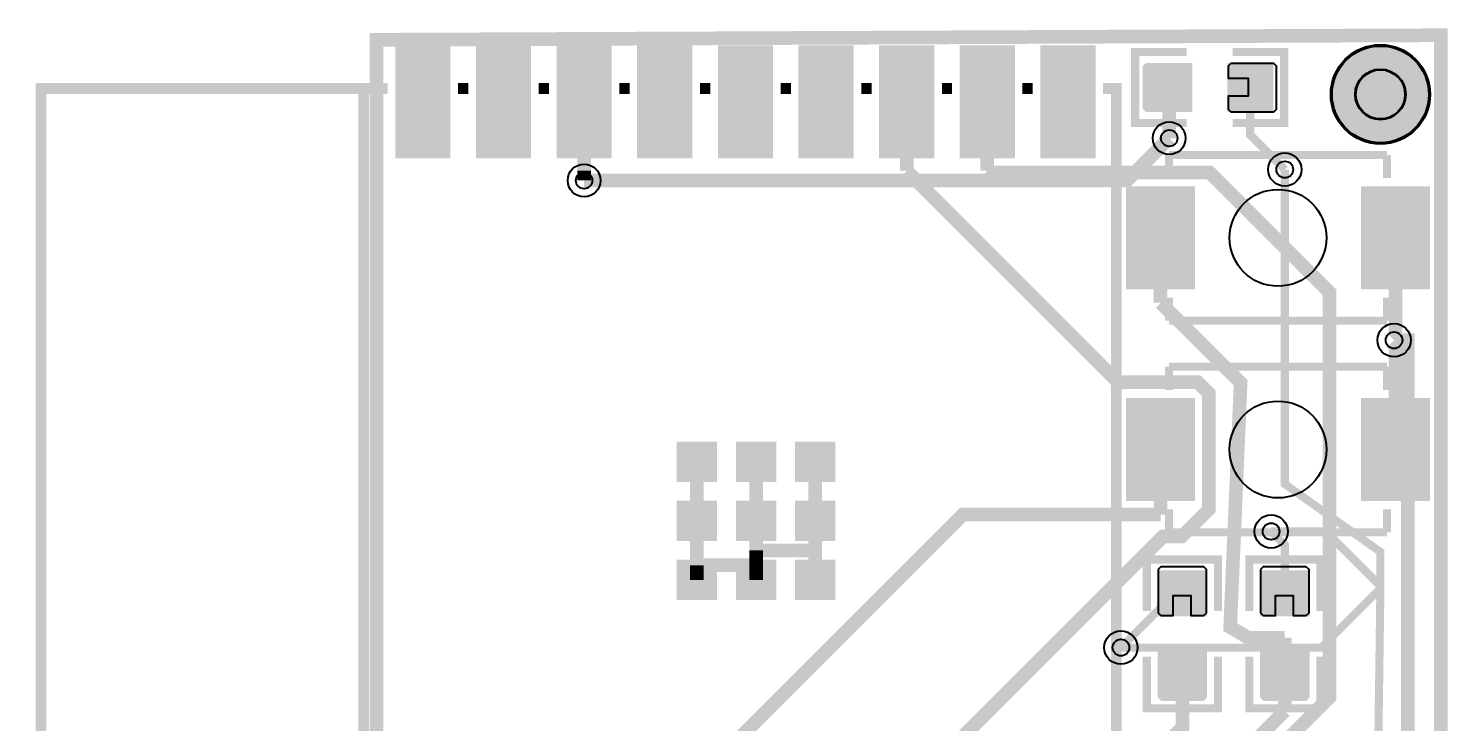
# Model space of a CAD drawing. Header units: millimetres. Extents: x 6.7 to 33.1, y 64.4 to 98.1.
# Drawn here: x 6.73 to 33.13, y 85.24 to 98.13 of the extents above; entities that cross this region are included whole.
import ezdxf

# ---------------------------------------------------------------- set-up
doc = ezdxf.new("R2010")
doc.units = ezdxf.units.MM
for name, color, linetype, true_color in [('BoardOutLine', 7, 'Continuous', 0xff00ff), ('BottomLayer', 7, 'Continuous', 0x0000ff), ('BottomSolderMaskLayer', 7, 'Continuous', 0xaa00ff), ('Document', 7, 'Continuous', 0xffffff), ('Hole', 7, 'Continuous', 0x222222), ('Inner1', 7, 'Continuous', 0x999966), ('Inner2', 7, 'Continuous', 0x008000), ('Multi-Layer', 7, 'Continuous', 0xc0c0c0), ('TopLayer', 7, 'Continuous', 0xff0000), ('TopPasteMaskLayer', 7, 'Continuous', 0x808080), ('TopSilkLayer', 7, 'Continuous', 0xffcc00), ('TopSolderMaskLayer', 7, 'Continuous', 0x800080)]:
    doc.layers.add(name, color=color, linetype=linetype, true_color=true_color)

msp = doc.modelspace()

# ---------------------------------------------------------------- hatches: boundary and pattern name
at = {"layer": 'BottomSolderMaskLayer'}
msp.add_hatch(color=256, dxfattribs=at).paths.add_polyline_path([(30.952, 96.901, 1), (32.802, 96.901, 1)])
at = {"layer": 'Document'}
msp.add_hatch(color=256, dxfattribs=at).paths.add_polyline_path([(13.416, 78.911), (7.016, 78.911), (6.866, 79.061), (6.866, 96.911), (7.066, 97.111), (13.216, 97.111), (13.216, 96.911), (7.066, 96.911), (7.066, 79.111), (13.366, 79.111), (13.416, 79.111)])
at = {"layer": 'TopLayer'}
for points in [[(13.566, 95.761), (13.566, 97.761), (14.566, 97.761), (14.566, 95.761)], [(15.066, 95.761), (15.066, 97.761), (16.066, 97.761), (16.066, 95.761)], [(16.566, 95.761), (16.566, 97.761), (17.566, 97.761), (17.566, 95.761)], [(18.066, 95.761), (18.066, 97.761), (19.066, 97.761), (19.066, 95.761)], [(19.566, 95.761), (19.566, 97.761), (20.566, 97.761), (20.566, 95.761)], [(21.066, 95.761), (21.066, 97.761), (22.066, 97.761), (22.066, 95.761)], [(22.566, 95.761), (22.566, 97.761), (23.566, 97.761), (23.566, 95.761)], [(24.066, 95.761), (24.066, 97.761), (25.066, 97.761), (25.066, 95.761)], [(25.566, 95.761), (25.566, 97.761), (26.566, 97.761), (26.566, 95.761)], [(28.352, 96.596), (28.352, 97.46), (27.546, 97.46), (27.546, 96.596)], [(29.052, 96.596), (29.052, 97.46), (29.859, 97.46), (29.859, 96.596)], [(27.172, 95.164), (28.402, 95.164), (28.402, 93.304), (27.172, 93.304)], [(31.542, 95.164), (32.772, 95.164), (32.772, 93.304), (31.542, 93.304)], [(27.172, 91.227), (28.402, 91.227), (28.402, 89.367), (27.172, 89.367)], [(31.542, 91.227), (32.772, 91.227), (32.772, 89.367), (31.542, 89.367)], [(18.816, 89.721), (18.816, 90.421), (19.516, 90.421), (19.516, 89.721)], [(19.916, 89.721), (19.916, 90.421), (20.616, 90.421), (20.616, 89.721)], [(21.016, 89.721), (21.016, 90.421), (21.716, 90.421), (21.716, 89.721)], [(18.816, 88.621), (18.816, 89.321), (19.516, 89.321), (19.516, 88.621)], [(19.916, 88.621), (19.916, 89.321), (20.616, 89.321), (20.616, 88.621)], [(21.016, 88.621), (21.016, 89.321), (21.716, 89.321), (21.716, 88.621)], [(18.816, 87.521), (18.816, 88.221), (19.516, 88.221), (19.516, 87.521)], [(19.916, 87.521), (19.916, 88.221), (20.616, 88.221), (20.616, 87.521)], [(21.016, 87.521), (21.016, 88.221), (21.716, 88.221), (21.716, 87.521)], [(28.626, 87.218), (27.762, 87.218), (27.762, 88.025), (28.626, 88.025)], [(29.667, 87.218), (30.531, 87.218), (30.531, 88.025), (29.667, 88.025)], [(28.626, 86.518), (27.762, 86.518), (27.762, 85.712), (28.626, 85.712)], [(29.667, 86.518), (30.531, 86.518), (30.531, 85.712), (29.667, 85.712)]]:
    msp.add_hatch(color=256, dxfattribs=at).paths.add_polyline_path(points)
at = {"layer": 'TopPasteMaskLayer'}
for points in [[(13.566, 95.761), (13.566, 97.761), (14.566, 97.761), (14.566, 95.761)], [(15.066, 95.761), (15.066, 97.761), (16.066, 97.761), (16.066, 95.761)], [(16.566, 95.761), (16.566, 97.761), (17.566, 97.761), (17.566, 95.761)], [(18.066, 95.761), (18.066, 97.761), (19.066, 97.761), (19.066, 95.761)], [(19.566, 95.761), (19.566, 97.761), (20.566, 97.761), (20.566, 95.761)], [(21.066, 95.761), (21.066, 97.761), (22.066, 97.761), (22.066, 95.761)], [(22.566, 95.761), (22.566, 97.761), (23.566, 97.761), (23.566, 95.761)], [(24.066, 95.761), (24.066, 97.761), (25.066, 97.761), (25.066, 95.761)], [(25.566, 95.761), (25.566, 97.761), (26.566, 97.761), (26.566, 95.761)], [(27.507, 96.578), (28.307, 96.578), (28.357, 96.628), (28.357, 96.856), (27.987, 96.856), (27.987, 97.186), (28.357, 97.186), (28.357, 97.428), (28.307, 97.478), (27.507, 97.478), (27.457, 97.428), (27.457, 96.628)], [(27.172, 95.164), (28.402, 95.164), (28.402, 93.304), (27.172, 93.304)], [(31.542, 95.164), (32.772, 95.164), (32.772, 93.304), (31.542, 93.304)], [(27.172, 91.227), (28.402, 91.227), (28.402, 89.367), (27.172, 89.367)], [(31.542, 91.227), (32.772, 91.227), (32.772, 89.367), (31.542, 89.367)], [(18.816, 89.721), (18.816, 90.421), (19.516, 90.421), (19.516, 89.721)], [(19.916, 89.721), (19.916, 90.421), (20.616, 90.421), (20.616, 89.721)], [(21.016, 89.721), (21.016, 90.421), (21.716, 90.421), (21.716, 89.721)], [(18.816, 88.621), (18.816, 89.321), (19.516, 89.321), (19.516, 88.621)], [(19.916, 88.621), (19.916, 89.321), (20.616, 89.321), (20.616, 88.621)], [(21.016, 88.621), (21.016, 89.321), (21.716, 89.321), (21.716, 88.621)], [(18.816, 87.521), (18.816, 88.221), (19.516, 88.221), (19.516, 87.521)], [(19.916, 87.521), (19.916, 88.221), (20.616, 88.221), (20.616, 87.521)], [(21.016, 87.521), (21.016, 88.221), (21.716, 88.221), (21.716, 87.521)], [(28.644, 85.673), (28.644, 86.473), (28.594, 86.523), (28.366, 86.523), (28.366, 86.153), (28.036, 86.153), (28.036, 86.523), (27.794, 86.523), (27.744, 86.473), (27.744, 85.673), (27.794, 85.623), (28.594, 85.623)], [(30.549, 85.673), (30.549, 86.473), (30.499, 86.523), (30.271, 86.523), (30.271, 86.153), (29.941, 86.153), (29.941, 86.523), (29.699, 86.523), (29.649, 86.473), (29.649, 85.673), (29.699, 85.623), (30.499, 85.623)]]:
    msp.add_hatch(color=256, dxfattribs=at).paths.add_polyline_path(points)
at = {"layer": 'TopSolderMaskLayer'}
for points in [[(13.554, 95.711), (13.554, 97.811), (14.579, 97.811), (14.579, 95.711)], [(15.053, 95.711), (15.053, 97.811), (16.078, 97.811), (16.078, 95.711)], [(16.554, 95.711), (16.554, 97.811), (17.579, 97.811), (17.579, 95.711)], [(18.053, 95.711), (18.053, 97.811), (19.078, 97.811), (19.078, 95.711)], [(19.554, 95.711), (19.554, 97.811), (20.579, 97.811), (20.579, 95.711)], [(21.053, 95.711), (21.053, 97.811), (22.078, 97.811), (22.078, 95.711)], [(22.554, 95.711), (22.554, 97.811), (23.579, 97.811), (23.579, 95.711)], [(24.053, 95.711), (24.053, 97.811), (25.078, 97.811), (25.078, 95.711)], [(25.554, 95.711), (25.554, 97.811), (26.579, 97.811), (26.579, 95.711)], [(30.952, 96.901, 1), (32.802, 96.901, 1)], [(28.377, 96.571), (28.377, 97.486), (27.52, 97.486), (27.52, 96.571)], [(29.027, 96.571), (29.027, 97.486), (29.884, 97.486), (29.884, 96.571)], [(27.147, 95.19), (28.428, 95.19), (28.428, 93.279), (27.147, 93.279)], [(31.517, 95.19), (32.797, 95.19), (32.797, 93.279), (31.517, 93.279)], [(27.147, 91.253), (28.428, 91.253), (28.428, 89.342), (27.147, 89.342)], [(31.517, 91.253), (32.797, 91.253), (32.797, 89.342), (31.517, 89.342)], [(18.791, 89.696), (18.791, 90.446), (19.541, 90.446), (19.541, 89.696)], [(19.891, 89.696), (19.891, 90.446), (20.641, 90.446), (20.641, 89.696)], [(20.991, 89.696), (20.991, 90.446), (21.741, 90.446), (21.741, 89.696)], [(18.791, 88.596), (18.791, 89.346), (19.541, 89.346), (19.541, 88.596)], [(19.891, 88.596), (19.891, 89.346), (20.641, 89.346), (20.641, 88.596)], [(20.991, 88.596), (20.991, 89.346), (21.741, 89.346), (21.741, 88.596)], [(18.791, 87.496), (18.791, 88.246), (19.541, 88.246), (19.541, 87.496)], [(19.891, 87.496), (19.891, 88.246), (20.641, 88.246), (20.641, 87.496)], [(20.991, 87.496), (20.991, 88.246), (21.741, 88.246), (21.741, 87.496)], [(28.653, 87.194), (27.735, 87.194), (27.735, 88.048), (28.653, 88.048)], [(29.64, 87.194), (30.558, 87.194), (30.558, 88.048), (29.64, 88.048)], [(28.653, 86.542), (27.735, 86.542), (27.735, 85.688), (28.653, 85.688)], [(29.64, 86.542), (30.558, 86.542), (30.558, 85.688), (29.64, 85.688)]]:
    msp.add_hatch(color=256, dxfattribs=at).paths.add_polyline_path(points)

# ---------------------------------------------------------------- linework, layer by layer
at = {"layer": 'BoardOutLine', "const_width": 0.254}
msp.add_lwpolyline([(13.208, 97.917), (33, 98.001), (33, 65.999), (6.858, 66.04), (6.858, 78.994), (13.208, 78.994), (13.208, 97.917), (13.208, 97.917)], close=True, dxfattribs=at)
at = {"layer": 'BottomLayer', "const_width": 0.254}
msp.add_lwpolyline([(27.949, 96.087), (27.162, 95.3), (17.066, 95.3)], dxfattribs=at)
at = {"layer": 'BottomSolderMaskLayer'}
for radius in [0.925, 0.47]:
    msp.add_circle((31.877, 96.901), radius, dxfattribs=at)
at = {"layer": 'Hole'}
for centre, radius in [((27.949, 96.087), 0.153), ((30.099, 95.504), 0.155), ((17.066, 95.3), 0.153), ((32.131, 92.329), 0.155), ((29.845, 88.773), 0.155), ((27.051, 86.614), 0.155)]:
    msp.add_circle(centre, radius, dxfattribs=at)
at = {"layer": 'Inner1', "const_width": 0.255}
msp.add_lwpolyline([(29.972, 81.041), (32.385, 83.454), (32.385, 92.329), (32.131, 92.329)], dxfattribs=at)
at = {"layer": 'Inner2', "const_width": 0.15}
for points in [[(31.877, 87.757), (31.877, 88.392), (30.099, 89.655), (30.099, 95.504)], [(31.877, 87.757), (30.861, 88.773), (29.845, 88.773)], [(31.876, 87.712), (30.778, 86.614), (27.051, 86.614)], [(31.687, 78.169), (31.75, 78.169), (31.877, 87.757)]]:
    msp.add_lwpolyline(points, dxfattribs=at)
at = {"layer": 'Multi-Layer'}
for centre, radius in [((31.877, 96.901), 0.9), ((31.877, 96.901), 0.457), ((27.949, 96.087), 0.305), ((17.066, 95.3), 0.305), ((30.099, 95.504), 0.31), ((32.131, 92.329), 0.31), ((29.845, 88.773), 0.31), ((27.051, 86.614), 0.31)]:
    msp.add_circle(centre, radius, dxfattribs=at)
at = {"layer": 'TopLayer'}
for points, const_width in [([(27.949, 97.028), (27.949, 96.087)], 0.254), ([(17.066, 96.761), (17.066, 95.482)], 0.254), ([(23.066, 96.761), (23.066, 95.482)], 0.254), ([(24.566, 96.761), (24.566, 95.482)], 0.254), ([(30.099, 95.504), (29.455, 96.148), (29.455, 97.028)], 0.15), ([(17.066, 95.482), (17.066, 95.3)], 0.254), ([(23.066, 95.482), (26.996, 91.552), (28.474, 91.552), (28.683, 91.343), (28.683, 89.179), (28.184, 88.68), (27.833, 88.68), (23.605, 84.452), (23.605, 81.368)], 0.254), ([(24.566, 95.482), (24.597, 95.451), (28.697, 95.451), (30.928, 93.22), (30.928, 85.685), (28.847, 83.604), (28.847, 77.149), (31.319, 74.676), (31.512, 74.676)], 0.254), ([(27.787, 94.234), (27.787, 93.025)], 0.254), ([(32.131, 92.329), (32.157, 92.355), (32.157, 94.234)], 0.255), ([(27.787, 93.025), (29.277, 91.536), (29.083, 86.995), (29.417, 86.797), (30.099, 86.797)], 0.254), ([(32.131, 92.329), (32.157, 92.303), (32.157, 90.297)], 0.255), ([(27.787, 90.297), (27.787, 89.088)], 0.254), ([(19.166, 90.071), (19.166, 88.971)], 0.254), ([(20.266, 90.071), (20.266, 88.971)], 0.254), ([(21.366, 90.071), (21.366, 88.971)], 0.254), ([(15.566, 80.54), (24.114, 89.088), (27.787, 89.088)], 0.254), ([(19.166, 88.971), (19.166, 88.146)], 0.254), ([(20.266, 88.971), (20.266, 88.421)], 0.254), ([(21.366, 88.971), (21.366, 88.421)], 0.254), ([(29.845, 88.773), (30.099, 88.519), (30.099, 87.622)], 0.15), ([(21.366, 88.421), (20.266, 88.421)], 0.254), ([(20.266, 88.421), (20.266, 88.146)], 0.254), ([(21.366, 88.421), (21.366, 87.871)], 0.254), ([(20.266, 88.146), (19.166, 88.146)], 0.254), ([(19.166, 88.146), (19.166, 87.871)], 0.254), ([(20.266, 88.146), (20.266, 87.871)], 0.254), ([(27.051, 86.614), (28.058, 87.622), (28.194, 87.622)], 0.15), ([(30.099, 86.115), (30.099, 86.797)], 0.254), ([(28.194, 86.115), (28.194, 85.433)], 0.254), ([(30.099, 86.115), (30.099, 85.433)], 0.254), ([(23.066, 80.54), (23.605, 80.54), (28.194, 85.129), (28.194, 85.433)], 0.254), ([(24.566, 80.54), (25.207, 80.54), (30.099, 85.433)], 0.254)]:
    msp.add_lwpolyline(points, dxfattribs=dict(at, const_width=const_width))
at = {"layer": 'TopPasteMaskLayer'}
for points in [[(29.897, 97.478), (29.097, 97.478), (29.047, 97.428), (29.047, 97.2), (29.417, 97.2), (29.417, 96.87), (29.047, 96.87), (29.047, 96.628), (29.097, 96.578), (29.897, 96.578), (29.947, 96.628), (29.947, 97.428)], [(27.744, 88.063), (27.744, 87.263), (27.794, 87.213), (28.022, 87.213), (28.022, 87.583), (28.352, 87.583), (28.352, 87.213), (28.594, 87.213), (28.644, 87.263), (28.644, 88.063), (28.594, 88.113), (27.794, 88.113)], [(29.649, 88.063), (29.649, 87.263), (29.699, 87.213), (29.927, 87.213), (29.927, 87.583), (30.257, 87.583), (30.257, 87.213), (30.499, 87.213), (30.549, 87.263), (30.549, 88.063), (30.499, 88.113), (29.699, 88.113)]]:
    msp.add_lwpolyline(points, close=True, dxfattribs=at)
at = {"layer": 'TopSilkLayer'}
for points, const_width in [([(28.276, 96.368), (27.317, 96.368), (27.317, 97.689), (28.276, 97.689)], 0.152), ([(29.128, 96.368), (30.087, 96.368), (30.087, 97.689), (29.128, 97.689)], 0.152), ([(13.412, 97.011), (6.966, 97.011), (6.966, 79.011), (13.412, 79.011)], 0.2), ([(12.966, 79.011), (12.966, 97.011)], 0.2), ([(14.912, 97.011), (14.72, 97.011)], 0.2), ([(16.412, 97.011), (16.22, 97.011)], 0.2), ([(17.912, 97.011), (17.72, 97.011)], 0.2), ([(19.412, 97.011), (19.22, 97.011)], 0.2), ([(20.912, 97.011), (20.72, 97.011)], 0.2), ([(22.412, 97.011), (22.22, 97.011)], 0.2), ([(23.912, 97.011), (23.72, 97.011)], 0.2), ([(25.412, 97.011), (25.22, 97.011)], 0.2), ([(26.966, 79.011), (26.966, 97.011), (26.72, 97.011)], 0.2), ([(31.998, 95.775), (27.946, 95.775)], 0.152), ([(27.946, 95.775), (27.946, 95.344)], 0.152), ([(31.998, 95.775), (31.998, 95.344)], 0.152), ([(27.946, 92.693), (27.946, 93.124)], 0.152), ([(31.998, 93.124), (31.998, 92.693)], 0.152), ([(31.998, 92.693), (27.946, 92.693)], 0.152), ([(31.998, 91.838), (27.946, 91.838)], 0.152), ([(27.946, 91.838), (27.946, 91.407)], 0.152), ([(31.998, 91.838), (31.998, 91.407)], 0.152), ([(27.946, 88.756), (27.946, 89.187)], 0.152), ([(31.998, 89.187), (31.998, 88.756)], 0.152), ([(31.998, 88.756), (27.946, 88.756)], 0.152), ([(28.855, 87.294), (28.855, 88.253), (27.533, 88.253), (27.533, 87.294)], 0.152), ([(29.438, 87.294), (29.438, 88.253), (30.76, 88.253), (30.76, 87.294)], 0.152), ([(28.855, 86.442), (28.855, 85.483), (27.533, 85.483), (27.533, 86.442)], 0.152), ([(29.438, 86.442), (29.438, 85.483), (30.76, 85.483), (30.76, 86.442)], 0.152)]:
    msp.add_lwpolyline(points, dxfattribs=dict(at, const_width=const_width))
for centre in [(29.972, 94.234), (29.972, 90.297)]:
    msp.add_circle(centre, 0.9, dxfattribs=at)
at = {"layer": 'TopSolderMaskLayer'}
for radius in [0.925, 0.47]:
    msp.add_circle((31.877, 96.901), radius, dxfattribs=at)

doc.saveas('drawing.dxf')
